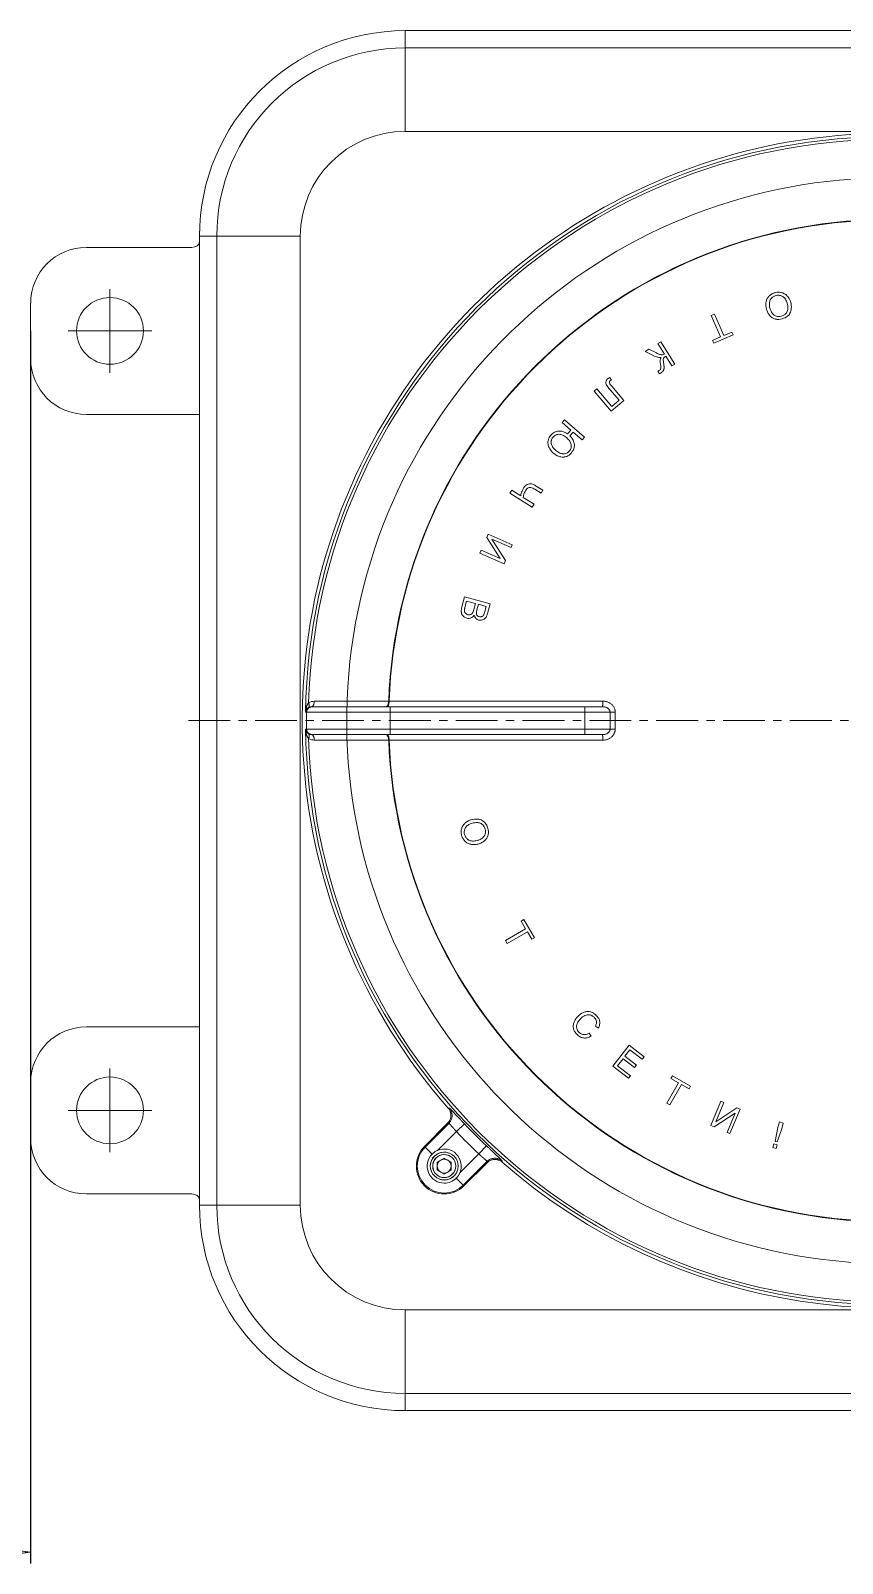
# Model space of a CAD drawing. Header units: millimetres. Extents: x -678 to 749, y -406 to 604.
# Drawn here: x -154.2 to -8.5, y -151.3 to 123.9 of the extents above; entities that cross this region are included whole.
import ezdxf

# ---------------------------------------------------------------- set-up
doc = ezdxf.new("R2010")
doc.units = ezdxf.units.MM
doc.linetypes.add('K5LT_AXLED', pattern=[12, 7.5, -1.5, 1.5, -1.5])
doc.linetypes.add('K5LT_THIN', pattern=[0])
doc.styles.add('KDIMTEXTSTYLE', font='GOST_AU.SHX', dxfattribs={"width": 0.96, "oblique": 15, "height": 5})
doc.dimstyles.new('KDIMSTYLE (1.00)', dxfattribs={"dimtxt": 5, "dimasz": 1, "dimexe": 2, "dimexo": 0, "dimgap": 1, "dimtad": 1, "dimtxsty": 'KDIMTEXTSTYLE', "dimsah": 1, "dimcen": 0, "dimdle": 1, "dimadec": 0, "dimazin": 0, "dimtfac": 0.667, "dimtmove": 0, "dimatfit": 3, "dimfxl": 1, "dimtvp": 1, "dimtolj": 1, "dimtzin": 0, "dimarcsym": 0})

# ---------------------------------------------------------------- blocks, each defined once
blk = doc.blocks.new('U4')
at = {"color": 30, "linetype": 'K5LT_AXLED', "lineweight": 18, "true_color": 0xff8000}
for q in [(-140, 78), (-148, 70), (-140, 62), (-132, 70)]:
    blk.add_line((-140, 70), q, dxfattribs=at)
blk = doc.blocks.new('U7')
at = {"color": 30, "linetype": 'K5LT_AXLED', "lineweight": 18, "true_color": 0xff8000}
for q in [(-140, -62), (-148, -70), (-140, -78), (-132, -70)]:
    blk.add_line((-140, -70), q, dxfattribs=at)
blk = doc.blocks.new('KDIMARROW_01')
blk.add_hatch(color=0).paths.add_polyline_path([(-5, -0.66), (0, 0), (-5, 0.66), (-4.5, 0)])
at = {"color": 0, "linetype": 'K5LT_THIN', "lineweight": 18}
for p, q in [((-4.5, 0), (-5, 0.66)), ((-5, 0.66), (0, 0)), ((0, 0), (-5, -0.66)), ((-5, -0.66), (-4.5, 0)), ((0, 0), (-1, 0))]:
    blk.add_line(p, q, dxfattribs=at)
blk = doc.blocks.new('U3')
at = {"color": 7, "linetype": 'K5LT_THIN', "lineweight": 18}
for p, q in [((87, 123.928), (-87, 123.928)), ((-87, 123.928), (-87, 120.828)), ((-87, 120.828), (-87, 105.833)), ((-87, 120.828), (87, 120.828)), ((-87, 105.833), (87, 105.833)), ((-123.928, 87), (-123.928, 85.982)), ((-123.928, 87), (-120.828, 87)), ((-123.928, 55), (-123.928, 85.982)), ((-120.828, -87), (-120.828, 87)), ((-120.828, 87), (-105.833, 87)), ((-105.833, -87), (-105.833, 87)), ((-125.282, 85), (-144.243, 85)), ((-154.24, 64.997), (-154.24, 75.003)), ((-20.393, 76.365), (-20.459, 76.348)), ((-31.484, 72.999), (-32.058, 72.748)), ((-32.058, 72.748), (-30.384, 68.912)), ((-29.81, 69.162), (-31.484, 72.999)), ((-30.384, 68.912), (-31.821, 68.285)), ((-31.597, 67.771), (-28.155, 69.273)), ((-28.379, 69.786), (-29.81, 69.162)), ((-28.155, 69.273), (-28.379, 69.786)), ((-43.257, 66.709), (-43.916, 66.295)), ((-43.916, 66.295), (-42.249, 65.476)), ((-41.901, 66.039), (-43.257, 66.709)), ((-41.112, 68.057), (-41.643, 67.723)), ((-41.643, 67.723), (-40.461, 65.843)), ((-38.587, 64.038), (-41.112, 68.057)), ((-31.821, 68.285), (-31.597, 67.771)), ((-40.223, 65.465), (-39.117, 63.705)), ((-39.117, 63.705), (-38.587, 64.038)), ((-49.965, 61.154), (-50.247, 61.646)), ((-41.642, 62.765), (-41.644, 62.764)), ((-41.644, 62.764), (-41.354, 62.303)), ((-41.637, 62.768), (-41.642, 62.765)), ((-41.63, 62.772), (-41.637, 62.768)), ((-41.621, 62.777), (-41.63, 62.772)), ((-41.611, 62.784), (-41.621, 62.777)), ((-41.597, 62.792), (-41.611, 62.784)), ((-41.579, 62.802), (-41.597, 62.792)), ((-41.556, 62.816), (-41.579, 62.802)), ((-41.539, 62.826), (-41.556, 62.816)), ((-41.535, 62.828), (-41.539, 62.826)), ((-41.521, 62.836), (-41.535, 62.828)), ((-41.496, 62.851), (-41.521, 62.836)), ((-41.477, 62.862), (-41.496, 62.851)), ((-41.463, 62.871), (-41.477, 62.862)), ((-41.452, 62.877), (-41.463, 62.871)), ((-41.444, 62.882), (-41.452, 62.877)), ((-41.438, 62.885), (-41.444, 62.882)), ((-41.434, 62.888), (-41.438, 62.885)), ((-41.43, 62.89), (-41.434, 62.888)), ((-41.428, 62.892), (-41.43, 62.89)), ((-41.427, 62.892), (-41.428, 62.892)), ((-41.127, 63.253), (-41.133, 63.228)), ((-52.623, 59.597), (-53.098, 59.188)), ((-53.098, 59.188), (-50.003, 55.59)), ((-49.893, 56.424), (-52.623, 59.597)), ((-50.189, 59.394), (-48.595, 57.541)), ((-47.754, 57.525), (-49.934, 60.058)), ((-50.003, 55.59), (-47.754, 57.525)), ((-48.595, 57.541), (-49.893, 56.424)), ((-123.928, 55), (-144.243, 55)), ((-123.928, 55), (-123.928, -55)), ((-58.403, 54.011), (-58.812, 53.536)), ((-58.812, 53.536), (-57.251, 52.193)), ((-54.805, 50.915), (-58.403, 54.011)), ((-60.85, 51.291), (-60.921, 51.206)), ((-57.251, 52.193), (-57.854, 51.492)), ((-57.423, 51.139), (-56.829, 51.83)), ((-56.829, 51.83), (-55.214, 50.44)), ((-55.214, 50.44), (-54.805, 50.915)), ((-67.888, 41.381), (-68.221, 40.85)), ((-66.268, 40.363), (-67.888, 41.381)), ((-63.748, 41.561), (-62.616, 40.85)), ((-62.283, 41.381), (-63.464, 42.123)), ((-62.616, 40.85), (-62.283, 41.381)), ((-68.221, 40.85), (-64.203, 38.325)), ((-63.869, 38.856), (-65.824, 40.084)), ((-64.203, 38.325), (-63.869, 38.856)), ((-72.121, 33.496), (-72.372, 32.922)), ((-67.771, 31.599), (-72.121, 33.496)), ((-73.381, 30.609), (-73.608, 30.088)), ((-69.944, 29.11), (-73.381, 30.609)), ((-72.372, 32.922), (-69.944, 29.11)), ((-69.006, 28.767), (-71.443, 32.58)), ((-71.443, 32.58), (-67.998, 31.077)), ((-67.998, 31.077), (-67.771, 31.599)), ((-73.608, 30.088), (-69.258, 28.19)), ((-69.258, 28.19), (-69.006, 28.767)), ((-76.35, 22.216), (-76.817, 20.471)), ((-71.765, 20.988), (-76.35, 22.216)), ((-75.971, 21.466), (-76.276, 20.326)), ((-74.395, 21.043), (-75.971, 21.466)), ((-74.679, 19.985), (-74.395, 21.043)), ((-73.854, 20.898), (-74.119, 19.909)), ((-72.469, 20.527), (-73.854, 20.898)), ((-72.714, 19.613), (-72.469, 20.527)), ((-72.225, 19.271), (-71.765, 20.988)), ((-89.969, 3.481), (-103.331, 3.483)), ((-89.894, 3.484), (-89.969, 3.481)), ((-104.693, 1.514), (-104.891, 1.514)), ((-103.694, 2.5), (-103.831, 2.5)), ((-89.697, 2.5), (-103.694, 2.5)), ((-54.785, 2.5), (-89.697, 2.5)), ((-89.697, 1.5), (-89.697, 2.5)), ((-54.785, 1.5), (-89.697, 1.5)), ((-54.785, 2.5), (-51.581, 2.5)), ((-54.785, 2.5), (-54.785, 1.5)), ((-54.785, 1.5), (-50.227, 1.5)), ((-50.227, 1.5), (-50.227, -1.5)), ((-104.693, -1.514), (-104.891, -1.514)), ((-103.694, -2.5), (-103.831, -2.5)), ((-89.697, -2.5), (-103.694, -2.5)), ((-89.697, -1.5), (-89.697, -2.5)), ((-54.785, -1.5), (-89.697, -1.5)), ((-54.785, -2.5), (-89.697, -2.5)), ((-54.785, -2.5), (-54.785, -1.5)), ((-54.785, -1.5), (-50.227, -1.5)), ((-54.785, -2.5), (-51.581, -2.5)), ((-89.969, -3.481), (-103.331, -3.483)), ((-89.894, -3.484), (-89.969, -3.481)), ((-76.365, -20.393), (-76.348, -20.459)), ((-65.685, -35.735), (-66.17, -36.015)), ((-63.808, -38.986), (-65.685, -35.735)), ((-65.39, -37.366), (-69.015, -39.459)), ((-68.702, -40.002), (-65.076, -37.909)), ((-66.17, -36.015), (-65.39, -37.366)), ((-65.076, -37.909), (-64.293, -39.266)), ((-69.015, -39.459), (-68.702, -40.002)), ((-64.293, -39.266), (-63.808, -38.986)), ((-123.928, -55), (-144.243, -55)), ((-123.928, -85.982), (-123.928, -55)), ((-52.864, -54.898), (-52.325, -55.231)), ((-53.639, -56.659), (-53.97, -56.104)), ((-46.823, -58.295), (-49.712, -62.06)), ((-47.551, -60.274), (-46.666, -59.121)), ((-45.472, -61.869), (-47.551, -60.274)), ((-44.105, -60.38), (-46.823, -58.295)), ((-46.666, -59.121), (-44.446, -60.824)), ((-44.446, -60.824), (-44.105, -60.38)), ((-49.712, -62.06), (-46.908, -64.212)), ((-48.874, -61.997), (-47.89, -60.716)), ((-46.567, -63.768), (-48.874, -61.997)), ((-47.89, -60.716), (-45.811, -62.311)), ((-45.811, -62.311), (-45.472, -61.869)), ((-154.24, -75.003), (-154.24, -64.997)), ((-46.908, -64.212), (-46.567, -63.768)), ((-37.946, -65.055), (-40.039, -68.68)), ((-39.496, -68.994), (-37.403, -65.368)), ((-39.017, -63.789), (-39.298, -64.275)), ((-39.298, -64.275), (-37.946, -65.055)), ((-35.766, -65.667), (-39.017, -63.789)), ((-37.403, -65.368), (-36.046, -66.152)), ((-36.046, -66.152), (-35.766, -65.667)), ((-40.039, -68.68), (-39.496, -68.994)), ((-30.326, -68.35), (-32.142, -72.735)), ((-31.239, -72.04), (-29.8, -68.567)), ((-29.8, -68.567), (-30.326, -68.35)), ((-79.299, -69.584), (-79.083, -69.589)), ((-31.563, -72.974), (-27.797, -70.477)), ((-27.472, -69.532), (-31.239, -72.04)), ((-27.797, -70.477), (-29.232, -73.94)), ((-28.706, -74.158), (-26.89, -69.773)), ((-26.89, -69.773), (-27.472, -69.532)), ((-83.536, -76.464), (-79.388, -72.317)), ((-83.423, -76.577), (-79.171, -72.324)), ((-81.195, -77.175), (-77.812, -73.793)), ((-79.388, -72.317), (-79.171, -72.324)), ((-76.362, -72.417), (-77.812, -73.793)), ((-32.142, -72.735), (-31.563, -72.974)), ((-29.232, -73.94), (-28.706, -74.158)), ((-20.093, -73.095), (-20.572, -75.57)), ((-20.21, -75.667), (-19.397, -73.281)), ((-19.82, -72.078), (-20.093, -73.095)), ((-19.124, -72.265), (-19.82, -72.078)), ((-19.397, -73.281), (-19.124, -72.265)), ((-83.423, -76.577), (-83.536, -76.464)), ((-83.423, -76.577), (-82.161, -77.839)), ((-72.417, -76.362), (-73.793, -77.812)), ((-20.852, -76.028), (-21.024, -76.669)), ((-21.024, -76.669), (-20.378, -76.842)), ((-20.206, -76.201), (-20.852, -76.028)), ((-20.572, -75.57), (-20.21, -75.667)), ((-20.378, -76.842), (-20.206, -76.201)), ((-80, -78.557), (-81.25, -79.278)), ((-81.25, -79.278), (-81.25, -80.722)), ((-78.75, -79.278), (-80, -78.557)), ((-78.75, -80.722), (-78.75, -79.278)), ((-73.793, -77.812), (-77.175, -81.195)), ((-72.324, -79.171), (-76.577, -83.423)), ((-72.317, -79.388), (-76.464, -83.536)), ((-72.317, -79.388), (-72.324, -79.171)), ((-69.584, -79.299), (-69.589, -79.083)), ((-81.25, -80.722), (-80, -81.443)), ((-80, -81.443), (-78.75, -80.722)), ((-76.577, -83.423), (-77.839, -82.161)), ((-125.282, -85), (-144.243, -85)), ((-76.577, -83.423), (-76.464, -83.536)), ((-123.928, -85.982), (-123.928, -87)), ((-123.928, -87), (-120.828, -87)), ((-120.828, -87), (-105.833, -87)), ((87, -105.833), (-87, -105.833)), ((-87, -120.828), (-87, -105.833)), ((-87, -123.928), (-87, -120.828)), ((87, -120.828), (-87, -120.828)), ((-87, -123.928), (-11.166, -123.928)), ((-10.172, -123.928), (-11.166, -123.928)), ((-10.172, -123.928), (-6, -123.928))]:
    blk.add_line(p, q, dxfattribs=at)
at = {"color": 30, "linetype": 'K5LT_AXLED', "lineweight": 18, "true_color": 0xff8000}
blk.add_line((-125.928, 0), (125.928, 0), dxfattribs=at)
at = {"color": 7, "linetype": 'K5LT_THIN', "lineweight": 18}
for centre, radius in [((-140, 70), 6), ((-140, -70), 6), ((-80, -80), 2.5), ((-80, -80), 2.067)]:
    blk.add_circle(centre, radius, dxfattribs=at)
for centre, radius, start, end in [((-87, 87), 36.928, 90, 180), ((-87, 87), 33.828, 90, 180), ((-87, 87), 18.833, 90, 180), ((0, 0), 105.5, 358.62681, 221.26681), ((0, 0), 104.902, 90.82719, 179.17281), ((0, 0), 104.402, 91.76362, 178.23638), ((0, 0), 97.5, 88.53072, 340), ((0, 0), 90.037, 92.21551, 177.78449), ((0, 0), 89.961, 92.21921, 177.78079), ((-19.759, 74.716), 2.505, 167.96137, 182.31237), ((-19.064, 74.744), 3.201, 182.31237, 195), ((-20.119, 74.793), 2.138, 151.3205, 167.96136), ((-20.302, 74.893), 1.929, 133.79365, 151.3205), ((-20.009, 74.588), 2.352, 119.29106, 133.79365), ((-18.819, 74.807), 2.808, 177.09201, 195), ((-20.128, 74.873), 1.497, 152.47923, 177.09201), ((-19.947, 74.779), 1.701, 147.73868, 152.47923), ((-20.08, 74.863), 1.543, 142.76142, 147.73868), ((-20.178, 74.937), 1.421, 122.96436, 142.76142), ((-19.975, 74.527), 2.422, 105, 119.29106), ((-20.014, 74.684), 1.723, 105, 122.96436), ((-19.963, 74.485), 2.466, 89.84653, 105), ((-20.039, 74.824), 1.581, 80.61289, 102.93306), ((-19.962, 74.85), 2.1, 73.41923, 89.84653), ((-20.032, 74.863), 1.541, 58.00113, 80.61289), ((-19.965, 74.841), 2.109, 57.08102, 73.41923), ((-20.021, 74.882), 1.519, 33.81028, 58.00112), ((-19.981, 74.817), 2.138, 40.8553, 57.08102), ((-20.834, 74.337), 2.498, 15, 33.81028), ((-21.667, 74.114), 3.361, 357.58595, 15), ((-20.41, 74.446), 2.706, 27.90195, 40.8553), ((-20.429, 74.436), 2.728, 15, 27.90195), ((-21.1, 74.256), 3.422, 356.10485, 15), ((-18.988, 74.765), 3.279, 195, 207.23505), ((-19.66, 74.419), 2.524, 207.23505, 221.18853), ((-19.952, 74.163), 2.136, 221.18853, 237.51602), ((-18.64, 74.855), 2.993, 195, 205.93575), ((-19.536, 74.419), 1.996, 205.93575, 219.33692), ((-19.999, 74.089), 2.048, 237.51602, 254.19424), ((-19.814, 74.191), 1.637, 219.33692, 235.47634), ((-19.927, 74.028), 1.439, 235.47634, 252.69974), ((-19.971, 74.188), 2.151, 254.19425, 270.12869), ((-19.909, 74.084), 1.498, 252.69974, 269.27107), ((-19.972, 74.504), 2.467, 270.12869, 271.65491), ((-19.907, 74.248), 1.662, 269.27107, 285), ((0, 0), 74.737, 104.56548, 105.44298), ((-19.907, 74.25), 1.664, 285, 306.79891), ((-19.9, 74.241), 1.652, 306.79891, 328.67435), ((-19.927, 74.409), 2.363, 298.61515, 308.47836), ((-19.545, 74.024), 1.236, 328.67435, 357.58595), ((-19.738, 74.171), 2.059, 308.47836, 331.55071), ((-19.72, 74.162), 2.039, 331.55072, 356.10485), ((-40.889, 68.246), 3.086, 243.84198, 258.98942), ((-38.877, 72.119), 6.79, 243.56022, 248.81482), ((-41.3, 66.131), 0.931, 258.98942, 286.75808), ((-40.785, 67.198), 1.512, 248.81482, 259.96267), ((-40.556, 64.646), 0.698, 165.76308, 184.12967), ((-35.484, 65.012), 5.782, 184.12967, 190.48537), ((-40.111, 64.533), 1.157, 154.62163, 165.76308), ((-45.38, 63.193), 4.279, 3.51905, 10.31485), ((-39.915, 64.44), 1.374, 144.40032, 154.62163), ((-41.8, 63.413), 0.692, 346.57145, 3.51905), ((-40.925, 66.405), 0.707, 259.96267, 282.84762), ((-40.988, 66.682), 0.991, 282.84762, 302.14286), ((-39.879, 64.808), 0.791, 165.84146, 183.04824), ((-34.077, 65.117), 6.602, 183.04824, 188.98573), ((-40.197, 64.889), 0.463, 137.56916, 165.84146), ((-50.85, 62.421), 10.387, 7.82818, 9.22385), ((-45.977, 63.091), 5.468, 5.90446, 7.82818), ((-39.408, 64.167), 1.532, 122.14286, 137.56916), ((-44.254, 63.269), 3.736, 3.09143, 5.90446), ((-41.389, 63.377), 0.868, 351.03223, 358.61769), ((-41.999, 63.391), 1.477, 358.61769, 3.09143), ((-50.202, 60.75), 0.785, 171.54099, 192.23499), ((-50.253, 60.757), 0.733, 149.52731, 171.54098), ((-49.855, 60.825), 1.14, 192.23499, 209.37411), ((-50.023, 60.622), 1, 130.71429, 149.52731), ((-49.81, 60.375), 1.326, 121.83653, 130.71429), ((-49.023, 59.106), 2.819, 115.75042, 121.83653), ((-50.015, 60.75), 0.334, 168.24435, 178.03451), ((-49.958, 60.748), 0.391, 178.03451, 187.07882), ((-50.032, 60.739), 0.317, 187.07883, 204.16626), ((-50.025, 60.753), 0.323, 147.7238, 168.24435), ((-49.165, 61.128), 1.267, 204.16626, 212.68663), ((-49.902, 60.675), 0.469, 130.71429, 147.7238), ((-49.913, 60.688), 0.452, 116.98346, 130.71429), ((-49.635, 60.141), 1.066, 108.05431, 116.98346), ((-41.921, 63.679), 0.929, 302.14286, 318.85454), ((-41.37, 62.368), 0.0666, 283.7446, 301.17373), ((-52.395, 80.591), 21.365, 301.17373, 302.14286), ((-41.544, 63.349), 0.428, 318.85454, 343.57481), ((-41.628, 63.455), 1.127, 302.14286, 316.28886), ((-41.546, 63.376), 1.014, 316.28886, 331.2111), ((-41.785, 63.508), 1.287, 331.2111, 337.19488), ((-41.563, 63.415), 1.046, 337.19488, 343.83257), ((-41.484, 63.391), 0.963, 343.83257, 351.03223), ((-48.565, 61.551), 2.621, 209.37411, 217.07085), ((-41.335, 67.013), 11.681, 217.07085, 220.71429), ((-48.354, 61.649), 2.231, 212.68663, 217.58057), ((-45.812, 63.605), 5.438, 217.58057, 220.71429), ((-59.377, 49.913), 2.002, 163.69974, 186.5396), ((-59.374, 49.913), 2.004, 186.5396, 199.13419), ((-59.229, 49.87), 2.156, 141.70004, 163.69974), ((-59.211, 49.881), 2.162, 117.65722, 139.28571), ((-59.475, 50.022), 1.334, 177.03762, 183.62674), ((-59.563, 50.026), 1.246, 156.95008, 177.03762), ((-59.305, 50.033), 1.505, 183.62674, 189.82958), ((-59.302, 50.033), 1.508, 189.82958, 213.31938), ((-59.23, 49.885), 1.608, 139.28571, 156.95008), ((-59.141, 49.808), 1.726, 133.44796, 139.28571), ((-59.324, 50.002), 1.459, 127.0987, 133.44796), ((-59.334, 50.115), 1.898, 94.55335, 117.65722), ((-59.425, 50.135), 1.291, 107.63231, 127.0987), ((-59.387, 50.016), 1.417, 89.05329, 107.63231), ((-59.325, 50.005), 2.008, 72.48467, 94.55334), ((-59.389, 49.91), 1.523, 65.77691, 89.05329), ((-60, 48.551), 3.013, 49.28571, 65.77691), ((-59.677, 48.89), 3.178, 54.98299, 72.48467), ((-60.117, 48.415), 3.192, 33.44696, 49.28571), ((-58.805, 49.282), 1.62, 11.14368, 33.44696), ((-59.782, 48.743), 3.362, 36.88932, 45.44331), ((-58.679, 49.307), 1.491, 4.33107, 11.14369), ((-59.078, 49.271), 2.482, 26.93118, 36.88932), ((-58.86, 49.382), 2.237, 15.9227, 26.93118), ((-58.615, 49.428), 1.988, 341.81197, 4.57508), ((-58.734, 49.418), 2.106, 4.57508, 15.9227), ((-59.082, 50.014), 2.313, 199.13419, 210.85466), ((-58.753, 50.211), 2.697, 210.85466, 220.96586), ((-57.784, 51.053), 3.98, 220.96586, 229.28571), ((-57.855, 50.984), 3.239, 213.31938, 229.28571), ((-58.268, 50.489), 3.237, 229.28571, 248.2328), ((-57.983, 50.836), 3.044, 229.28571, 245.41089), ((-58.717, 49.364), 2.026, 248.2328, 272.24897), ((-58.58, 49.53), 1.607, 245.41089, 267.66658), ((-58.59, 49.298), 1.375, 267.66658, 286.32447), ((-58.728, 49.622), 2.284, 272.24897, 276.76935), ((-58.703, 49.415), 2.075, 276.76935, 281.51186), ((-58.668, 49.245), 1.902, 281.51186, 301.2297), ((-58.558, 49.19), 1.263, 286.32447, 305.79798), ((-58.66, 49.331), 1.437, 305.79798, 312.87205), ((-58.871, 49.559), 1.748, 312.87205, 319.28571), ((-58.856, 49.555), 2.264, 301.2297, 306.75428), ((-58.764, 49.466), 1.606, 319.28571, 336.87558), ((0, 0), 74.737, 139.51812, 140.29884), ((-58.413, 49.317), 1.224, 336.87558, 357.04852), ((-58.494, 49.321), 1.305, 357.04852, 4.33107), ((-58.756, 49.474), 2.135, 333.45734, 341.81197), ((-63.219, 40.191), 2.988, 147.85714, 159.86467), ((-64.174, 40.791), 1.859, 132.99563, 147.85714), ((-62.676, 39.751), 3.137, 147.85714, 159.80151), ((-64.427, 41.062), 1.489, 116.37653, 132.99563), ((-64.398, 40.832), 1.103, 128.08923, 147.85714), ((-64.478, 41.165), 1.374, 98.56996, 116.37654), ((-64.479, 40.936), 0.972, 107.01077, 128.08923), ((-64.59, 41.299), 0.592, 73.32808, 107.01077), ((-64.535, 41.543), 0.991, 77.57225, 98.56996), ((-65.207, 39.239), 2.742, 57.85714, 73.32808), ((-64.709, 40.754), 1.799, 65.65105, 77.57225), ((-65.698, 38.567), 4.2, 57.85714, 65.65105), ((-60.328, 39.131), 6.066, 159.86467, 168.28349), ((-61.447, 39.298), 4.447, 159.80151, 169.82837), ((-74.914, 19.687), 2.025, 174.72922, 179.27196), ((-74.995, 19.688), 1.943, 179.27195, 184.00263), ((-75.417, 19.658), 1.52, 184.00263, 189.35183), ((-74.054, 19.608), 2.888, 170.92566, 174.72922), ((-75.579, 19.632), 1.357, 189.35183, 195.33695), ((-73.518, 19.522), 3.431, 167.72095, 170.92566), ((-75.807, 19.569), 1.12, 195.33695, 201.92484), ((-72.221, 19.24), 4.759, 165, 167.72095), ((-74.953, 19.789), 1.417, 175.17579, 179.61251), ((-75.289, 19.792), 1.081, 179.61251, 184.69196), ((-75.419, 19.781), 0.95, 184.69196, 190.46602), ((-75.604, 19.848), 0.763, 170.77479, 175.45416), ((-74.151, 19.612), 2.235, 168.04077, 170.77479), ((-75.612, 19.745), 0.755, 190.46602, 196.9453), ((-72.987, 19.365), 3.425, 166.25532, 168.04077), ((-75.755, 19.702), 0.604, 196.94531, 212.81872), ((-69.583, 18.533), 6.929, 165, 166.25532), ((-75.589, 19.809), 0.802, 212.81872, 226.58683), ((-75.588, 19.765), 0.782, 308.82809, 326.75863), ((-75.962, 20.01), 1.228, 326.75863, 338.46988), ((-78.486, 21.005), 3.942, 338.46988, 345), ((-73.467, 19.342), 0.755, 174.76026, 181.91398), ((-73.302, 19.343), 0.919, 181.5883, 189.31196), ((-72.321, 19.237), 1.905, 170.25945, 174.76026), ((-71.429, 19.084), 2.81, 167.20152, 170.25945), ((-68.883, 18.506), 5.42, 165, 167.20152), ((-78.051, 21.043), 5.526, 339.73681, 345), ((-75.383, 20.117), 3.269, 335.6054, 345), ((-75.942, 19.515), 0.975, 201.92484, 216.83544), ((-75.527, 19.825), 1.493, 216.83544, 228.87309), ((-75.624, 19.714), 1.345, 228.87309, 242.22811), ((-75.566, 19.825), 1.47, 242.22811, 255), ((-75.642, 19.753), 0.725, 226.58681, 241.81083), ((-75.529, 19.964), 0.965, 241.81083, 255), ((-75.614, 19.647), 1.286, 255, 272.8183), ((-75.546, 19.902), 0.9, 255, 271.39163), ((-75.604, 19.45), 1.089, 272.8183, 292.20156), ((-75.541, 19.723), 0.722, 271.39163, 289.71433), ((-75.53, 19.692), 0.689, 289.71433, 308.82809), ((-75.598, 19.434), 1.072, 292.20157, 311.90928), ((-75.874, 19.742), 1.485, 311.90928, 328.62747), ((-73.221, 19.248), 1.412, 191.38827, 206.08467), ((-73.583, 19.071), 1.01, 206.08467, 223.4821), ((-73.49, 19.159), 1.138, 223.48209, 238.95638), ((-73.534, 19.305), 0.684, 189.31196, 198.2662), ((-73.602, 19.282), 0.612, 198.2662, 208.23694), ((-73.654, 19.254), 0.553, 208.23694, 218.73155), ((-73.643, 19.263), 0.567, 218.73155, 238.70381), ((-73.53, 19.091), 1.059, 238.95638, 255), ((-73.497, 19.504), 0.849, 238.70381, 255), ((-73.519, 19.135), 1.104, 255, 271.51852), ((-73.492, 19.522), 0.868, 255, 270.205), ((-73.491, 19.351), 0.697, 270.205, 287.18279), ((-73.523, 19.317), 1.286, 271.51852, 286.81622), ((-73.453, 19.228), 0.568, 287.18279, 307.71074), ((-73.477, 19.164), 1.127, 286.81622, 304.1941), ((-73.481, 19.263), 0.613, 307.71074, 327.46284), ((-73.824, 19.482), 1.019, 327.46283, 339.73681), ((-73.499, 19.196), 1.165, 304.1941, 321.28259), ((-73.691, 19.35), 1.411, 321.28259, 335.6054), ((0, 0), 104.704, 179.17123, 180.82877), ((0, 0), 89.709, 179.04193, 180.95807), ((0, 0), 104.902, 180.82719, 269.17281), ((0, 0), 105.5, 228.73319, 358.62681), ((0, 0), 104.402, 181.76362, 268.23638), ((0, 0), 90.037, 182.21551, 267.78449), ((0, 0), 89.961, 182.21921, 267.78079), ((-74.841, -19.965), 2.109, 147.08102, 163.41923), ((-74.817, -19.981), 2.138, 130.8553, 147.08102), ((-74.863, -20.032), 1.541, 148.00113, 170.61289), ((-74.446, -20.41), 2.706, 117.90195, 130.8553), ((-74.882, -20.021), 1.519, 123.81028, 148.00112), ((-74.337, -20.834), 2.498, 105, 123.81028), ((-74.436, -20.429), 2.728, 105, 117.90195), ((-74.256, -21.1), 3.422, 86.10485, 105), ((-74.114, -21.667), 3.361, 87.58595, 105), ((-74.162, -19.72), 2.039, 61.55072, 86.10485), ((-74.024, -19.545), 1.236, 58.67435, 87.58595), ((-74.241, -19.9), 1.652, 36.79891, 58.67435), ((-74.171, -19.738), 2.059, 38.47836, 61.55071), ((-74.25, -19.907), 1.664, 15, 36.79891), ((-74.409, -19.927), 2.363, 28.61515, 38.47836), ((0, 0), 74.737, 194.56548, 195.44298), ((-74.85, -19.962), 2.1, 163.41923, 179.84653), ((-74.485, -19.963), 2.466, 179.84653, 195), ((-74.527, -19.975), 2.422, 195, 209.29106), ((-74.588, -20.009), 2.352, 209.29106, 223.79365), ((-74.824, -20.039), 1.581, 170.61289, 192.93306), ((-74.684, -20.014), 1.723, 195, 212.96436), ((-74.893, -20.302), 1.929, 223.79365, 241.3205), ((-74.937, -20.178), 1.421, 212.96436, 232.76142), ((-74.793, -20.119), 2.138, 241.3205, 257.96136), ((-74.863, -20.08), 1.543, 232.76142, 237.73868), ((-74.779, -19.947), 1.701, 237.73868, 242.47923), ((-74.873, -20.128), 1.497, 242.47923, 267.09201), ((-74.807, -18.819), 2.808, 267.09201, 285), ((-74.855, -18.64), 2.993, 285, 295.93575), ((-74.765, -18.988), 3.279, 285, 297.23505), ((-74.419, -19.536), 1.996, 295.93575, 309.33692), ((-74.419, -19.66), 2.524, 297.23505, 311.18853), ((-74.191, -19.814), 1.637, 309.33692, 325.47634), ((-74.028, -19.927), 1.439, 325.47634, 342.69974), ((-74.163, -19.952), 2.136, 311.18853, 327.51602), ((-74.084, -19.909), 1.498, 342.69974, 359.27107), ((-74.248, -19.907), 1.662, 359.27107, 15), ((-74.089, -19.999), 2.048, 327.51602, 344.19424), ((-74.188, -19.971), 2.151, 344.19425, 0.12869), ((-74.504, -19.972), 2.467, 0.12869, 1.65491), ((-74.716, -19.759), 2.505, 257.96137, 272.31237), ((-74.744, -19.064), 3.201, 272.31237, 285), ((-54.213, -54.311), 2.066, 91.18484, 107.88069), ((-54.216, -54.145), 1.9, 73.76939, 91.18484), ((-55.081, -54.928), 1.765, 173.90271, 191.93009), ((-54.61, -54.978), 2.239, 157.91136, 173.90271), ((-53.824, -55.297), 3.087, 146.13368, 157.91136), ((-53.52, -55.501), 3.453, 135, 146.13368), ((-55.051, -54.961), 1.2, 174.05368, 193.98612), ((-54.743, -54.993), 1.509, 156.30098, 174.05368), ((-54.004, -55.318), 2.317, 144.45778, 156.30098), ((-53.569, -55.452), 3.384, 122.67001, 135), ((-52.937, -56.08), 3.628, 135, 144.45778), ((-53.467, -55.549), 2.878, 125.73652, 135), ((-54.123, -54.587), 2.356, 107.88069, 122.67001), ((-53.49, -55.518), 2.839, 116.40922, 125.73652), ((-54.1, -54.29), 1.468, 98.8006, 116.40922), ((-54.115, -54.193), 1.37, 80.56944, 98.8006), ((-54.1, -54.102), 1.277, 61.03019, 80.56944), ((-54.317, -54.492), 2.261, 59.00591, 73.76939), ((-54.397, -54.639), 1.892, 45, 61.03019), ((-54.446, -54.706), 2.511, 58.03007, 59.00591), ((0, 0), 74.737, 224.70724, 225.55143), ((-54.174, -54.416), 1.577, 28.3122, 45), ((-54.689, -53.954), 2.054, 332.64673, 347.37224), ((-53.725, -54.174), 1.066, 7.98107, 28.3122), ((-53.713, -54.173), 1.054, 347.37224, 7.98106), ((-54.32, -54.581), 2.334, 28.12686, 31.74622), ((-54.239, -54.178), 2.185, 331.17838, 348.51309), ((-53.742, -54.272), 1.678, 8.1978, 28.12686), ((-53.762, -54.275), 1.698, 348.51309, 8.1978), ((-55.167, -54.946), 1.676, 191.93009, 210.9188), ((-54.001, -54.248), 3.036, 210.9188, 225), ((-54.698, -54.873), 1.564, 193.98612, 209.48227), ((-54.541, -54.788), 2.272, 225, 242.97999), ((-54.701, -54.875), 1.559, 209.48227, 225), ((-54.716, -54.89), 1.538, 225, 243.84274), ((-54.773, -55.243), 1.761, 242.97999, 263.42809), ((-54.846, -55.154), 1.245, 243.84274, 264.81291), ((-54.774, -55.25), 1.754, 263.42809, 283.99449), ((-54.848, -55.181), 1.217, 264.81291, 286.30959), ((-55.083, -54.379), 2.053, 286.30959, 302.82425), ((-54.99, -54.386), 2.645, 283.99449, 300.71049), ((0, 0), 107.239, 223.48129, 226.51871), ((0, 0), 105.24, 223.48129, 226.51871), ((-80, -80), 5, 135, 315), ((-80, -80), 4.842, 135, 315), ((-80, -80), 3.067, 337.07281, 112.92719), ((-80, -80), 3.056, 135, 270), ((-80, -80), 2.5, 70, 340), ((-80, -80), 2.067, 70, 340), ((-80, -80), 1.25, 120, 180), ((-80, -80), 1.25, 60, 120), ((-80, -80), 1.25, 0, 60), ((-80, -80), 1.25, 180, 240), ((-80, -80), 1.25, 240, 300), ((-80, -80), 3.056, 270, 315), ((-80, -80), 1.25, 300, 0), ((-87, -87), 36.928, 180, 270), ((-87, -87), 33.828, 180, 270), ((-87, -87), 18.833, 180, 270)]:
    blk.add_arc(centre, radius, start, end, dxfattribs=at)
for centre, major_axis, ratio, start_param, end_param in [((-125.307, 86), (1.378, -0.038), 0.7252436, 4.7504188, 6.3031952), ((-144.236, 74.997), (7.076, -7.076), 0.999315, 2.3565371, 3.9266482), ((-144.236, 65.003), (-7.076, -7.076), 0.999315, 5.4981298, 7.0682409), ((-144.236, -65.003), (7.076, -7.076), 0.999315, 2.3565371, 3.9266482), ((-144.236, -74.997), (-7.076, -7.076), 0.999315, 5.4981298, 7.0682409), ((-125.307, -86), (-1.378, -0.038), 0.7252436, 3.1215828, 4.6743591)]:
    blk.add_ellipse(centre, major_axis=major_axis, ratio=ratio, start_param=start_param, end_param=end_param, dxfattribs=at)
for points, knots in [([(-104.353, 3.213), (-104.387, 3.174), (-104.448, 3.094), (-104.524, 2.973), (-104.586, 2.857), (-104.642, 2.736), (-104.697, 2.597), (-104.753, 2.429), (-104.804, 2.233), (-104.847, 2.01), (-104.878, 1.768), (-104.888, 1.6), (-104.891, 1.514)], [0, 0, 0, 0, 1.0844831, 2.0841679, 2.9990545, 3.8845055, 4.936497, 6.1989004, 7.6939587, 9.328401, 11.12295, 13, 13, 13, 13]), ([(-104.353, 3.213), (-104.327, 3.152), (-104.284, 3.037), (-104.244, 2.88), (-104.225, 2.743), (-104.223, 2.626), (-104.239, 2.525), (-104.276, 2.43), (-104.318, 2.383), (-104.35, 2.364)], [0, 0, 0, 0, 1.5745686, 3.0036653, 4.2684022, 5.5741376, 6.8386474, 8.0808194, 10, 10, 10, 10]), ([(-103.331, 3.483), (-103.331, 3.415), (-103.339, 3.288), (-103.367, 3.116), (-103.405, 2.968), (-103.454, 2.836), (-103.514, 2.72), (-103.583, 2.626), (-103.66, 2.556), (-103.743, 2.511), (-103.801, 2.5), (-103.831, 2.5)], [0, 0, 0, 0, 1.5754815, 2.9484781, 4.1750707, 5.4370281, 6.736237, 8.0307457, 9.297427, 10.6252216, 12, 12, 12, 12]), ([(-90.469, 2.5), (-90.435, 2.5), (-90.37, 2.513), (-90.282, 2.567), (-90.205, 2.646), (-90.138, 2.745), (-90.08, 2.866), (-90.033, 3.002), (-89.999, 3.151), (-89.976, 3.311), (-89.97, 3.422), (-89.969, 3.481)], [0, 0, 0, 0, 1.5772695, 3.0101397, 4.2755204, 5.5778718, 6.8607483, 8.1484974, 9.4095858, 10.6458054, 12, 12, 12, 12]), ([(-89.894, 3.484), (-89.894, 3.416), (-89.901, 3.286), (-89.925, 3.11), (-89.959, 2.957), (-90.003, 2.825), (-90.054, 2.711), (-90.115, 2.616), (-90.182, 2.548), (-90.251, 2.508), (-90.296, 2.5), (-90.318, 2.5)], [0, 0, 0, 0, 1.5745056, 3.0047281, 4.268356, 5.5658244, 6.8566356, 8.1175319, 9.5232355, 10.8022018, 12, 12, 12, 12]), ([(-89.894, 3.484), (-87.075, 3.484), (-81.652, 3.485), (-73.757, 3.487), (-66.33, 3.49), (-59.024, 3.493), (-54.055, 3.496), (-51.539, 3.497)], [0, 0, 0, 0, 1.880053, 3.5385193, 4.9922126, 6.4793728, 8, 8, 8, 8]), ([(-51.539, 3.497), (-51.539, 3.429), (-51.54, 3.3), (-51.542, 3.123), (-51.545, 2.969), (-51.549, 2.835), (-51.554, 2.719), (-51.56, 2.626), (-51.566, 2.558), (-51.573, 2.511), (-51.578, 2.5), (-51.581, 2.5)], [0, 0, 0, 0, 1.5608887, 2.9790174, 4.2308313, 5.5191189, 6.7869195, 8.0631355, 9.3043463, 10.5138866, 12, 12, 12, 12]), ([(-51.539, 3.497), (-51.514, 3.497), (-51.464, 3.497), (-51.389, 3.494), (-51.313, 3.489), (-51.156, 3.474), (-50.944, 3.438), (-50.683, 3.361), (-50.456, 3.269), (-50.24, 3.151), (-50.041, 3.012), (-49.861, 2.852), (-49.703, 2.674), (-49.57, 2.482), (-49.462, 2.28), (-49.384, 2.077), (-49.332, 1.879), (-49.306, 1.71), (-49.298, 1.586), (-49.297, 1.523), (-49.297, 1.5)], [0, 0, 0, 0, 0.5597703, 1.0600342, 1.5466275, 2.1284364, 4.3095218, 5.8657867, 7.5019588, 9.0607716, 10.5561862, 12.0700087, 13.505489, 14.922946, 16.2804771, 17.598539, 18.7908773, 19.8875356, 20.6063073, 21, 21, 21, 21]), ([(-104.35, 2.364), (-104.385, 2.344), (-104.446, 2.305), (-104.521, 2.245), (-104.582, 2.188), (-104.638, 2.129), (-104.693, 2.059), (-104.75, 1.974), (-104.802, 1.874), (-104.846, 1.761), (-104.877, 1.641), (-104.888, 1.557), (-104.891, 1.514)], [0, 0, 0, 0, 1.1103498, 2.1017407, 3.0051846, 3.8635707, 4.9194611, 6.2110823, 7.7437205, 9.3850736, 11.1532252, 13, 13, 13, 13]), ([(-103.694, 2.5), (-103.762, 2.5), (-103.891, 2.487), (-104.068, 2.433), (-104.222, 2.354), (-104.356, 2.255), (-104.472, 2.135), (-104.569, 1.993), (-104.64, 1.837), (-104.682, 1.674), (-104.692, 1.567), (-104.693, 1.514)], [0, 0, 0, 0, 1.5725562, 3.0009838, 4.2629071, 5.5585007, 6.8476247, 8.1068869, 9.5121975, 10.794646, 12, 12, 12, 12]), ([(-89.697, 1.5), (-90.378, 1.501), (-91.654, 1.502), (-93.43, 1.504), (-95.024, 1.506), (-96.525, 1.507), (-97.962, 1.508), (-99.304, 1.51), (-100.518, 1.511), (-101.592, 1.512), (-102.504, 1.513), (-103.251, 1.513), (-103.837, 1.514), (-104.285, 1.514), (-104.588, 1.514), (-104.679, 1.514), (-104.693, 1.514)], [0, 0, 0, 0, 1.499825, 2.8078924, 3.977529, 5.1772011, 6.41404, 7.629507, 8.8467109, 10.0550277, 11.2446705, 12.3788733, 13.4977728, 14.5889808, 15.7686046, 17, 17, 17, 17]), ([(-103.831, 2.5), (-103.861, 2.5), (-103.898, 2.498), (-103.943, 2.494), (-103.973, 2.491), (-104.006, 2.486), (-104.046, 2.478), (-104.097, 2.467), (-104.201, 2.437), (-104.287, 2.399), (-104.35, 2.364)], [0, 0, 0, 0, 1.6534585, 2.2715194, 2.8926311, 3.5456504, 4.3643777, 5.387311, 6.7814775, 11, 11, 11, 11]), ([(-54.785, 1.5), (-54.785, 1.285), (-54.785, 1.071), (-54.785, 0.578), (-54.785, 0.301), (-54.785, -0.254), (-54.785, -0.532), (-54.785, -1.04), (-54.785, -1.27), (-54.785, -1.5)], [3.0524427, 3.0524427, 3.0524427, 3.0524427, 3.14582289, 3.14582289, 3.26658846, 3.26658846, 3.38735688, 3.38735688, 3.48749195, 3.48749195, 3.48749195, 3.48749195]), ([(-51.581, 2.5), (-51.564, 2.5), (-51.524, 2.5), (-51.451, 2.497), (-51.348, 2.49), (-51.214, 2.473), (-51.055, 2.439), (-50.895, 2.386), (-50.744, 2.315), (-50.611, 2.23), (-50.495, 2.13), (-50.399, 2.019), (-50.324, 1.9), (-50.274, 1.786), (-50.247, 1.689), (-50.235, 1.622), (-50.23, 1.577), (-50.228, 1.547), (-50.227, 1.523), (-50.227, 1.508), (-50.227, 1.5)], [0, 0, 0, 0, 0.5402745, 1.2738298, 2.2582944, 3.8048976, 5.5833416, 7.5255263, 9.3243095, 11.1289344, 12.8466512, 14.5552028, 16.1657155, 17.7127196, 18.897413, 19.6955331, 20.122812, 20.4749741, 20.7497171, 21, 21, 21, 21]), ([(-49.297, 1.5), (-49.364, 1.5), (-49.494, 1.5), (-49.672, 1.5), (-49.826, 1.5), (-49.96, 1.5), (-50.072, 1.5), (-50.162, 1.5), (-50.207, 1.5), (-50.227, 1.5)], [0, 0, 0, 0, 1.7438122, 3.3271923, 4.7338638, 6.1506222, 7.52076, 8.7937712, 10, 10, 10, 10]), ([(-104.353, -3.213), (-104.387, -3.174), (-104.448, -3.094), (-104.524, -2.973), (-104.586, -2.857), (-104.642, -2.736), (-104.697, -2.597), (-104.753, -2.429), (-104.804, -2.233), (-104.847, -2.01), (-104.878, -1.768), (-104.888, -1.6), (-104.891, -1.514)], [0, 0, 0, 0, 1.0844831, 2.0841679, 2.9990545, 3.8845055, 4.936497, 6.1989004, 7.6939587, 9.328401, 11.12295, 13, 13, 13, 13]), ([(-104.35, -2.364), (-104.385, -2.344), (-104.446, -2.305), (-104.521, -2.245), (-104.582, -2.188), (-104.638, -2.129), (-104.693, -2.059), (-104.75, -1.974), (-104.802, -1.874), (-104.846, -1.761), (-104.877, -1.641), (-104.888, -1.557), (-104.891, -1.514)], [0, 0, 0, 0, 1.1103498, 2.1017407, 3.0051846, 3.8635707, 4.9194611, 6.2110823, 7.7437205, 9.3850736, 11.1532252, 13, 13, 13, 13]), ([(-89.697, -1.5), (-90.378, -1.501), (-91.654, -1.502), (-93.43, -1.504), (-95.024, -1.506), (-96.525, -1.507), (-97.962, -1.508), (-99.304, -1.51), (-100.518, -1.511), (-101.592, -1.512), (-102.504, -1.513), (-103.251, -1.513), (-103.837, -1.514), (-104.285, -1.514), (-104.588, -1.514), (-104.679, -1.514), (-104.693, -1.514)], [0, 0, 0, 0, 1.499825, 2.8078924, 3.977529, 5.1772011, 6.41404, 7.629507, 8.8467109, 10.0550277, 11.2446705, 12.3788733, 13.4977728, 14.5889808, 15.7686046, 17, 17, 17, 17]), ([(-103.694, -2.5), (-103.762, -2.5), (-103.891, -2.487), (-104.068, -2.433), (-104.222, -2.354), (-104.356, -2.255), (-104.472, -2.135), (-104.569, -1.993), (-104.64, -1.837), (-104.682, -1.674), (-104.692, -1.567), (-104.693, -1.514)], [0, 0, 0, 0, 1.5725562, 3.0009838, 4.2629071, 5.5585007, 6.8476247, 8.1068869, 9.5121975, 10.794646, 12, 12, 12, 12]), ([(-104.353, -3.213), (-104.327, -3.152), (-104.284, -3.037), (-104.244, -2.88), (-104.225, -2.743), (-104.223, -2.626), (-104.239, -2.525), (-104.276, -2.43), (-104.318, -2.383), (-104.35, -2.364)], [0, 0, 0, 0, 1.5745467, 3.0036237, 4.2683438, 5.5740649, 6.8385622, 8.0807228, 10, 10, 10, 10]), ([(-103.831, -2.5), (-103.861, -2.5), (-103.898, -2.498), (-103.943, -2.494), (-103.973, -2.491), (-104.006, -2.486), (-104.046, -2.478), (-104.097, -2.467), (-104.201, -2.437), (-104.287, -2.399), (-104.35, -2.364)], [0, 0, 0, 0, 1.6534585, 2.2715194, 2.8926311, 3.5456504, 4.3643777, 5.387311, 6.7814775, 11, 11, 11, 11]), ([(-103.331, -3.483), (-103.331, -3.415), (-103.339, -3.286), (-103.368, -3.11), (-103.408, -2.957), (-103.459, -2.825), (-103.52, -2.711), (-103.589, -2.619), (-103.664, -2.553), (-103.745, -2.51), (-103.801, -2.5), (-103.831, -2.5)], [0, 0, 0, 0, 1.5759397, 3.0073022, 4.2706819, 5.5703197, 6.8496057, 8.1337264, 9.3895817, 10.6194491, 12, 12, 12, 12]), ([(-89.969, -3.481), (-89.97, -3.413), (-89.978, -3.283), (-90.007, -3.107), (-90.047, -2.955), (-90.098, -2.823), (-90.16, -2.709), (-90.229, -2.618), (-90.304, -2.552), (-90.384, -2.51), (-90.44, -2.5), (-90.469, -2.5)], [0, 0, 0, 0, 1.5772861, 3.0102223, 4.2757222, 5.5782261, 6.8612554, 8.1491202, 9.4102446, 10.6464253, 12, 12, 12, 12]), ([(-90.318, -2.5), (-90.289, -2.5), (-90.234, -2.513), (-90.159, -2.567), (-90.094, -2.646), (-90.037, -2.745), (-89.988, -2.865), (-89.947, -3.007), (-89.917, -3.162), (-89.899, -3.325), (-89.894, -3.432), (-89.894, -3.484)], [0, 0, 0, 0, 1.5744937, 3.0046585, 4.2681804, 5.5655108, 6.8561904, 8.1169868, 9.5226598, 10.8018154, 12, 12, 12, 12]), ([(-51.581, -2.5), (-51.564, -2.5), (-51.524, -2.5), (-51.451, -2.497), (-51.348, -2.49), (-51.214, -2.473), (-51.055, -2.439), (-50.895, -2.386), (-50.744, -2.315), (-50.611, -2.23), (-50.494, -2.13), (-50.398, -2.019), (-50.324, -1.9), (-50.274, -1.786), (-50.247, -1.689), (-50.235, -1.621), (-50.23, -1.576), (-50.228, -1.546), (-50.227, -1.522), (-50.227, -1.508), (-50.227, -1.5)], [0, 0, 0, 0, 0.5402981, 1.2742109, 2.2589798, 3.8057557, 5.5842555, 7.5263088, 9.3252679, 11.1300353, 12.8483429, 14.5572128, 16.1680162, 17.7159473, 18.9041563, 19.7049926, 20.1346415, 20.4876744, 20.7588547, 21, 21, 21, 21]), ([(-51.539, -3.497), (-51.539, -3.429), (-51.54, -3.301), (-51.542, -3.128), (-51.545, -2.978), (-51.549, -2.845), (-51.554, -2.728), (-51.56, -2.632), (-51.566, -2.559), (-51.573, -2.511), (-51.578, -2.5), (-51.581, -2.5)], [0, 0, 0, 0, 1.5667057, 2.9322954, 4.152272, 5.4050015, 6.6916634, 7.9713047, 9.2208798, 10.5686282, 12, 12, 12, 12]), ([(-51.539, -3.497), (-51.514, -3.497), (-51.464, -3.497), (-51.389, -3.494), (-51.313, -3.489), (-51.155, -3.474), (-50.943, -3.437), (-50.681, -3.361), (-50.455, -3.268), (-50.239, -3.15), (-50.039, -3.01), (-49.86, -2.851), (-49.701, -2.672), (-49.568, -2.48), (-49.461, -2.277), (-49.382, -2.071), (-49.33, -1.869), (-49.302, -1.679), (-49.297, -1.558), (-49.297, -1.5)], [0, 0, 0, 0, 0.5331376, 1.0096541, 1.4734775, 2.0294856, 4.1150704, 5.5987457, 7.1574255, 8.6414175, 10.0655955, 11.5080435, 12.8745984, 14.2268765, 15.5163591, 16.7850397, 17.9662648, 19.0189331, 20, 20, 20, 20]), ([(-49.297, -1.5), (-49.364, -1.5), (-49.494, -1.5), (-49.672, -1.5), (-49.826, -1.5), (-49.96, -1.5), (-50.072, -1.5), (-50.162, -1.5), (-50.207, -1.5), (-50.227, -1.5)], [0, 0, 0, 0, 1.7438072, 3.3271677, 4.7338081, 6.1505285, 7.5206326, 8.7936754, 10, 10, 10, 10]), ([(-89.894, -3.484), (-87.075, -3.484), (-81.652, -3.485), (-73.757, -3.487), (-66.33, -3.49), (-59.024, -3.493), (-54.055, -3.496), (-51.539, -3.497)], [0, 0, 0, 0, 1.8800531, 3.5385195, 4.9922129, 6.4793731, 8, 8, 8, 8]), ([(-79.299, -69.584), (-79.239, -69.652), (-79.127, -69.798), (-79.002, -70.019), (-78.913, -70.235), (-78.857, -70.425), (-78.823, -70.599), (-78.806, -70.756), (-78.8, -70.918), (-78.809, -71.115), (-78.847, -71.354), (-78.925, -71.612), (-79.06, -71.904), (-79.219, -72.137), (-79.349, -72.278), (-79.388, -72.317)], [0, 0, 0, 0, 1.4346329, 2.9349574, 4.0367961, 5.1495743, 6.0872738, 6.8687776, 7.6633591, 8.6704552, 10.0012855, 11.5167966, 12.9532123, 15.1262566, 16, 16, 16, 16]), ([(-79.083, -69.589), (-79.009, -69.674), (-78.883, -69.845), (-78.745, -70.11), (-78.654, -70.37), (-78.599, -70.631), (-78.58, -70.897), (-78.596, -71.162), (-78.646, -71.421), (-78.73, -71.67), (-78.845, -71.907), (-78.991, -72.128), (-79.108, -72.261), (-79.171, -72.324)], [0, 0, 0, 0, 1.5740836, 2.9467201, 4.1643844, 5.3989527, 6.6525955, 7.8754823, 9.0955097, 10.3220158, 11.5339836, 12.7638145, 14, 14, 14, 14]), ([(-76.362, -72.417), (-76.491, -72.28), (-76.677, -72.084), (-76.915, -71.833), (-77.072, -71.666), (-77.211, -71.519), (-77.327, -71.396), (-77.423, -71.294), (-77.511, -71.2), (-77.597, -71.109), (-77.687, -71.014), (-77.786, -70.908), (-77.898, -70.79), (-78.017, -70.664), (-78.132, -70.542), (-78.238, -70.43), (-78.335, -70.328), (-78.425, -70.233), (-78.51, -70.145), (-78.59, -70.061), (-78.664, -69.985), (-78.733, -69.913), (-78.798, -69.847), (-78.858, -69.787), (-78.914, -69.733), (-78.965, -69.684), (-79.01, -69.642), (-79.046, -69.611), (-79.071, -69.593), (-79.081, -69.589), (-79.083, -69.589)], [0, 0, 0, 0, 2.8776752, 4.1287445, 5.3703686, 6.4778948, 7.3634133, 8.1094524, 8.8027499, 9.5152972, 10.249314, 11.0738442, 12.0893009, 13.2299574, 14.3559732, 15.4200248, 16.4342046, 17.4414332, 18.4417107, 19.4469395, 20.4537565, 21.4702533, 22.4948418, 23.5587483, 24.6538811, 25.8348439, 27.0704103, 28.4817325, 29.7915958, 31, 31, 31, 31]), ([(-77.812, -73.793), (-77.889, -73.707), (-78.033, -73.547), (-78.228, -73.328), (-78.397, -73.138), (-78.548, -72.967), (-78.687, -72.811), (-78.812, -72.671), (-78.923, -72.55), (-79.017, -72.45), (-79.092, -72.376), (-79.146, -72.331), (-79.165, -72.322), (-79.171, -72.324)], [0, 0, 0, 0, 1.5556659, 2.9063245, 4.0832468, 5.2664065, 6.4558037, 7.6285886, 8.8447494, 10.0919217, 11.33102, 12.6295913, 14, 14, 14, 14]), ([(-72.417, -76.362), (-72.28, -76.491), (-72.084, -76.677), (-71.833, -76.915), (-71.666, -77.072), (-71.519, -77.211), (-71.396, -77.327), (-71.294, -77.423), (-71.2, -77.511), (-71.109, -77.597), (-71.014, -77.687), (-70.908, -77.786), (-70.79, -77.898), (-70.664, -78.017), (-70.542, -78.132), (-70.43, -78.238), (-70.328, -78.335), (-70.233, -78.425), (-70.145, -78.51), (-70.061, -78.59), (-69.985, -78.664), (-69.913, -78.733), (-69.847, -78.798), (-69.787, -78.858), (-69.733, -78.914), (-69.684, -78.965), (-69.642, -79.01), (-69.611, -79.046), (-69.593, -79.071), (-69.589, -79.081), (-69.589, -79.083)], [0, 0, 0, 0, 2.8776752, 4.1287445, 5.3703686, 6.4778948, 7.3634133, 8.1094524, 8.8027499, 9.5152972, 10.249314, 11.0738442, 12.0893009, 13.2299574, 14.3559732, 15.4200248, 16.4342046, 17.4414332, 18.4417107, 19.4469395, 20.4537565, 21.4702533, 22.4948418, 23.5587483, 24.6538811, 25.8348439, 27.0704103, 28.4817325, 29.7915958, 31, 31, 31, 31]), ([(-81.195, -77.175), (-81.306, -77.222), (-81.478, -77.31), (-81.719, -77.464), (-81.937, -77.629), (-82.085, -77.764), (-82.161, -77.839)], [0, 0, 0, 0, 2.1501235, 3.43451, 5.0937798, 7, 7, 7, 7]), ([(-73.793, -77.812), (-73.707, -77.889), (-73.547, -78.033), (-73.328, -78.228), (-73.138, -78.397), (-72.967, -78.548), (-72.811, -78.687), (-72.671, -78.812), (-72.55, -78.923), (-72.45, -79.017), (-72.376, -79.092), (-72.331, -79.146), (-72.322, -79.165), (-72.324, -79.171)], [0, 0, 0, 0, 1.5556659, 2.9063245, 4.0832468, 5.2664065, 6.4558037, 7.6285886, 8.8447494, 10.0919217, 11.33102, 12.6295913, 14, 14, 14, 14]), ([(-69.589, -79.083), (-69.675, -79.008), (-69.851, -78.878), (-70.127, -78.737), (-70.402, -78.644), (-70.677, -78.593), (-70.958, -78.58), (-71.237, -78.606), (-71.508, -78.67), (-71.773, -78.774), (-72.005, -78.905), (-72.189, -79.043), (-72.285, -79.132), (-72.324, -79.171)], [0, 0, 0, 0, 1.5898215, 3.0362355, 4.3143491, 5.6312644, 6.926387, 8.2234892, 9.5258423, 10.7985982, 12.180131, 13.2356703, 14, 14, 14, 14]), ([(-69.584, -79.299), (-69.652, -79.239), (-69.798, -79.127), (-70.019, -79.002), (-70.235, -78.913), (-70.425, -78.857), (-70.599, -78.823), (-70.756, -78.806), (-70.918, -78.8), (-71.115, -78.809), (-71.354, -78.847), (-71.612, -78.925), (-71.904, -79.06), (-72.137, -79.219), (-72.278, -79.349), (-72.317, -79.388)], [0, 0, 0, 0, 1.4346329, 2.9349574, 4.0367961, 5.1495743, 6.0872738, 6.8687776, 7.6633591, 8.6704552, 10.0012855, 11.5167966, 12.9532123, 15.1262566, 16, 16, 16, 16]), ([(-77.839, -82.161), (-77.767, -82.088), (-77.646, -81.956), (-77.492, -81.757), (-77.369, -81.574), (-77.263, -81.387), (-77.202, -81.259), (-77.175, -81.195)], [0, 0, 0, 0, 2.0704038, 3.6204473, 5.1361847, 6.5964636, 8, 8, 8, 8])]:
    blk.add_open_spline(points, degree=3, knots=knots, dxfattribs=at)
for points in [[(-103.331, 3.483), (-103.683, 3.483), (-104.031, 3.396), (-104.353, 3.213)], [(-49.297, 1.5), (-49.299, 0.5), (-49.299, -0.5), (-49.297, -1.5)], [(-103.331, -3.483), (-103.683, -3.483), (-104.031, -3.396), (-104.353, -3.213)]]:
    blk.add_open_spline(points, degree=3, dxfattribs=at)
for name in ['U4', 'U7']:
    blk.add_blockref(name, (0, 0))
at = {"color": 7}
blk.add_linear_dim(base=(-154.24, -149.35), p1=(154.24, 70), p2=(-154.24, 70), location=(-0.24, -149.35), text='\\H5.0;\\W0.965;\\Q15;\\H5.0;\\W0.965;\\Q15;\\Q15;309\\H5.0;\\W0.965;\\Q15;\\Q15;*', dimstyle='KDIMSTYLE (1.00)', override={"dimexo": 0, "dimblk1": 'KDIMARROW_01', "dimblk2": 'KDIMARROW_01', "dimse1": 0, "dimse2": 0, "dimclrt": 7, "dimtolj": 1}, dxfattribs=at).render()
blk = doc.blocks.new('U0')
blk.add_blockref('U3', (0, 0))

msp = doc.modelspace()

# ---------------------------------------------------------------- block references
msp.add_blockref('U0', (0, 0))

doc.saveas('drawing.dxf')
